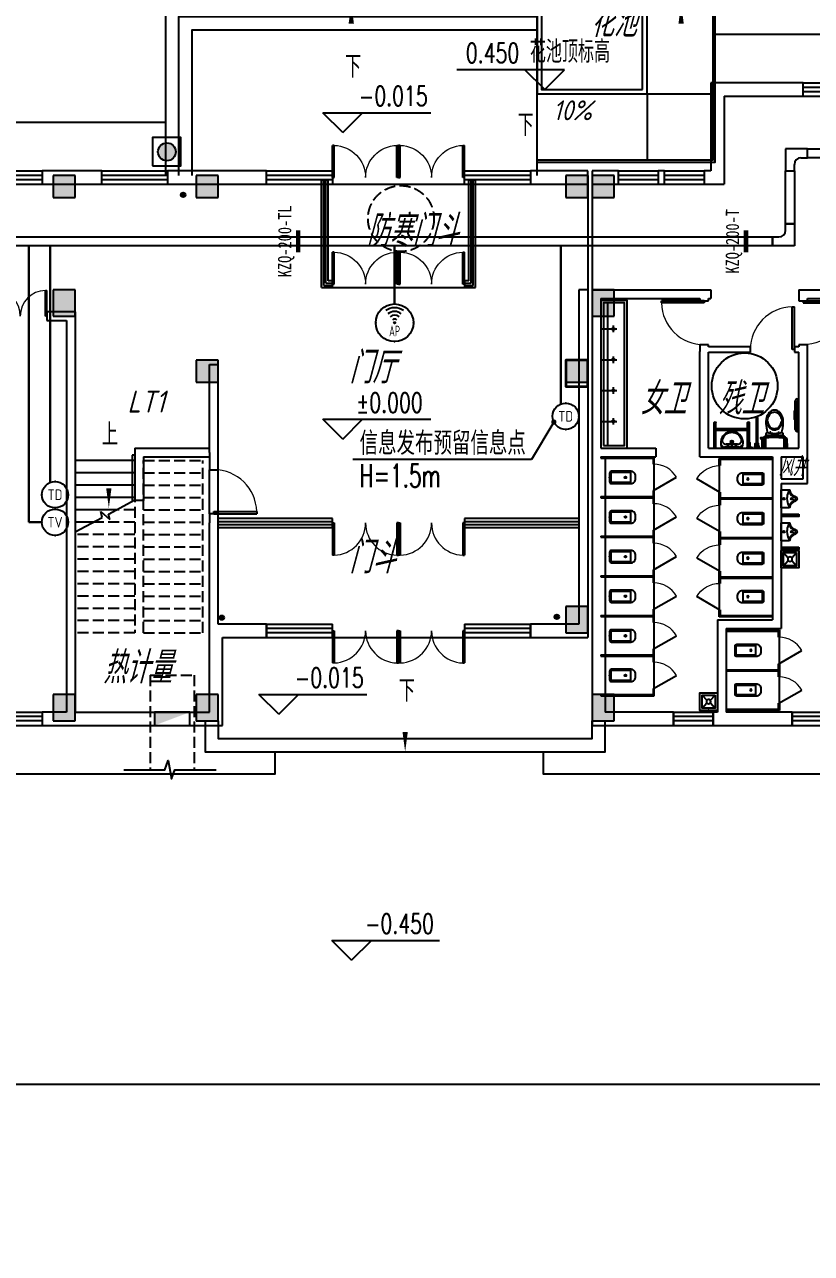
# Model space of a CAD drawing. Extents: x 1333527 to 1855755, y 1020844 to 1581249.
# Drawn here: x 1401270 to 1419162, y 1239971 to 1267898 of the extents above; entities that cross this region are included whole.
import ezdxf
from ezdxf.enums import TextEntityAlignment as Align

# ---------------------------------------------------------------- set-up
doc = ezdxf.new("R2010")
doc.units = 0
doc.header["$LTSCALE"] = 1000
doc.header["$PDSIZE"] = 5
doc.linetypes.add('__DASH', pattern=[0.35, 0.25, -0.1])
doc.linetypes.add('DASH', pattern=[0.35, 0.25, -0.1])
for name, color, linetype in [('0-标注', 3, 'Continuous'), ('CABLETRAY_PDS', 4, 'Continuous'), ('DIM-通讯', 3, 'Continuous'), ('EQUIP-通讯', 3, 'Continuous'), ('M-DIM_SYMB', 3, 'Continuous'), ('N-暖通墙身留洞标注', 11, 'Continuous'), ('WIRE-综合布线', 5, 'Continuous'), ('厨卫', 252, 'Continuous'), ('家具', 8, 'Continuous'), ('建筑-柱子', 9, 'Continuous'), ('建筑-柱子-填充', 8, 'Continuous'), ('抗震支吊架', 2, 'Continuous'), ('排水', 153, 'Continuous'), ('防火分区', 6, 'Continuous')]:
    doc.layers.add(name, color=color, linetype=linetype)
doc.layers.add('1-建筑底图', color=8, linetype='Continuous', plot=False)
doc.layers.add('砼柱', color=2, linetype='Continuous', lineweight=35)
doc.styles.add('_TCH_DIM', font='SIMPLEX', dxfattribs={"bigfont": 'GBCBIG'})
doc.styles.add('_TEL_ATTDEF', font='gbenor', dxfattribs={"bigfont": 'gbcbig'})
doc.styles.add('_TEL_DIM', font='SIMPLEX', dxfattribs={"width": 0.8, "height": 3.5, "bigfont": 'HZTXT'})
doc.styles.add('kzcad', font='', dxfattribs={"width": 0.8})
doc.styles.get("Standard").update_dxf_attribs({"font": 'gbeitc.shx', "bigfont": 'gbcbig.shx'})
doc.styles.get('kzcad').set_extended_font_data('SimSun')
doc.linetypes.add('JIEDI', pattern='A,1.25,-0.25,0.25,-0.25,0.625,["/",Standard,S=0.6,R=0,X=0,Y=-0.3],0.625,-0.25,0.25,-0.25', length=4)

# ---------------------------------------------------------------- blocks, each defined once
blk = doc.blocks.new('$equip_U$00000076(win7-PC-hzk)')
blk.add_circle((0, 0.5), 0.5)
for p in [(0, 0.999), (-0.5, 0.5), (0.5, 0.5)]:
    blk.add_point(p)
at = {"color": 7, "style": '_TEL_DIM'}
blk.add_attdef('$TEXT$', text='', height=0.4, dxfattribs=at).set_placement((0, 0.5), align=Align.MIDDLE_CENTER)
at = {"color": 7, "style": '_TEL_DIM', "flags": 1}
for tag in ['A', 'REMARK']:
    blk.add_attdef(tag, text='', height=0.00002, dxfattribs=at).set_placement((0, 0), align=Align.MIDDLE_CENTER)
blk = doc.blocks.new('$equip_U$00000091(win7-PC-hzk)')
for radius in [0.714, 0.0272]:
    blk.add_circle((0, 0), radius)
for radius in [0.571, 0.428, 0.285, 0.143]:
    blk.add_arc((0, 0), radius, 53.7049, 126.2951)
for p in [(0, 0.714), (-0.714, 0), (0.714, 0), (0, -0.714)]:
    blk.add_point(p)
at = {"color": 7, "style": '_TEL_DIM', "flags": 1}
for tag in ['A', 'REMARK']:
    blk.add_attdef(tag, text='', height=0.00002, dxfattribs=at).set_placement((0, 0), align=Align.MIDDLE_CENTER)
at = {"color": 7, "style": '_TEL_DIM', "width": 0.7}
blk.add_attdef('$TEXT$', text='', height=0.4, dxfattribs=at).set_placement((0, -0.31), align=Align.MIDDLE_CENTER)
blk = doc.blocks.new('$equip_U$00000088(win7-PC-hzk)')
blk.add_circle((0, 0.5), 0.5)
for p in [(0, 0.999), (-0.5, 0.5), (0.5, 0.5)]:
    blk.add_point(p)
at = {"color": 7, "style": '_TEL_DIM'}
blk.add_attdef('$TEXT$', text='', height=0.4, dxfattribs=at).set_placement((0, 0.5), align=Align.MIDDLE_CENTER)
at = {"color": 7, "style": '_TEL_DIM', "flags": 1}
for tag in ['A', 'REMARK']:
    blk.add_attdef(tag, text='', height=0.00002, dxfattribs=at).set_placement((0, 0), align=Align.MIDDLE_CENTER)
blk = doc.blocks.new('$lvtry$00000202')
at = {"color": 0}
for p, q in [((-110, -40, 0), (-110, -470, 0)), ((100, -30, 0), (-100, -30, 0)), ((110, -470, 0), (110, -40, 0)), ((140, -470, 0), (-140, -470, 0))]:
    blk.add_line(p, q, dxfattribs=at)
at = {"color": 0, "elevation": 0}
blk.add_lwpolyline([(140, -40, 0.414214), (100, 0), (-100, 0, 0.414214), (-140, -40), (-140, -480, 0.414214), (-30, -590), (30, -590, 0.414214), (140, -480)], format="xyb", close=True, dxfattribs=at)
at = {"color": 0}
blk.add_circle((0, -359, 0), 20, dxfattribs=at)
for centre, start, end in [((-100, -40, 0), 90, 180), ((100, -40, 0), 0, 90)]:
    blk.add_arc(centre, 10, start, end, dxfattribs=at)
for p in [(0, 0, 0), (0, -359, 0)]:
    blk.add_point(p, dxfattribs=at)
blk = doc.blocks.new('$TCHSYS$APDOOR2D')
blk.add_line((0.5, 0), (0, 0.866))
at = {"lineweight": 13}
blk.add_arc((0.5, 0), 1, 120, 180, dxfattribs=at)
blk = doc.blocks.new('jjj')
at = {"layer": '家具'}
for p, q in [((710644, 826153), (710644, 822913)), ((710804, 825603), (710444, 825603)), ((710804, 824903), (710444, 824903)), ((710804, 824203), (710444, 824203)), ((710804, 823503), (710444, 823503))]:
    blk.add_line(p, q, dxfattribs=at)
for points in [[(710804, 826213), (710204, 826213), (710204, 822853), (710804, 822853), (710804, 826213)], [(710519, 825678), (710519, 825528)], [(710519, 824978), (710519, 824828)], [(710519, 824278), (710519, 824128)], [(710519, 823578), (710519, 823428)]]:
    blk.add_lwpolyline(points, dxfattribs=at)
blk.add_lwpolyline([(710744, 826153), (710264, 826153), (710264, 822913), (710744, 822913)], close=True, dxfattribs=at)
for centre in [(710519, 825603), (710519, 824903), (710519, 824203), (710519, 823503)]:
    blk.add_circle(centre, 25, dxfattribs=at)
blk = doc.blocks.new('A$C1C523CE6')
at = {"layer": '厨卫'}
for p, q in [((302, 1130), (302, 958)), ((1105, 1102), (1090, 1117)), ((1160, 1117), (1145, 1102)), ((456, 884), (645, 884)), ((931, 1111), (931, 450, 0)), ((971, 1111), (931, 1111)), ((971, 450, 0), (971, 1111)), ((11, 760), (1, 760)), ((11, 700), (1, 700)), ((11, 700), (11, 760)), ((36, 750), (11, 750)), ((16, 710), (11, 710)), ((41, 685), (41, 475, 0)), ((81, 705), (81, 475, 0)), ((467, 770), (444, 770)), ((456, 781), (456, 758)), ((634, 770), (657, 770)), ((645, 781), (645, 758)), ((41, 475), (41, 285)), ((41, 285, 0), (41, 75, 0)), ((81, 285), (81, 475)), ((81, 285, 0), (81, 55, 0)), ((951, 430, 0), (951, 430, 0)), ((11, 60, 0), (1, 60, 0)), ((11, 0, 0), (1, 0, 0)), ((11, 60, 0), (11, 0, 0)), ((16, 50, 0), (11, 50, 0)), ((16, 50, 0), (11, 50, 0)), ((36, 10, 0), (11, 10, 0))]:
    blk.add_line(p, q, dxfattribs=at)
for points in [[(819, 1130), (282, 1130, 0.421203), (259, 1107), (264, 922, 0.384529), (285, 900, 0.020097), (551, 890, 0.020097), (816, 900, 0.384529), (837, 922), (842, 1107, 0.421203)], [(749, 844), (352, 844), (352, 807, 0.472458), (379, 784, -0.097656), (722, 784, 0.472458), (749, 807)], [(1125, 993), (1125, 993, 0.414214), (1145, 1013), (1145, 1102), (1105, 1102), (1105, 1013, 0.414214)], [(551, 307, -0.221073), (451, 353, -0.102493), (395, 459, -0.121565), (397, 590, -0.187395), (480, 701, -0.126952), (551, 719, -0.126952), (621, 701, -0.187395), (704, 590, -0.121565), (706, 459, -0.102493), (650, 353, -0.221073)]]:
    blk.add_lwpolyline(points, format="xyb", close=True, dxfattribs=at)
for points in [[(354, 895, -0.203745), (342, 924), (342, 1130)], [(747, 895, 0.203745), (759, 924), (759, 1130)], [(795, 898, 0.081906), (799, 924), (799, 1130)], [(302, 958), (302, 913), (302, 924, 0.081902), (306, 898)], [(306, 898, 0.32142), (382, 844), (719, 844, 0.300027), (793, 893)], [(352, 898, 0.216674), (382, 884), (414, 884)], [(687, 884), (719, 884, 0.194092), (747, 895)], [(793, 893, 0.019656), (795, 898)], [(390, 786), (366, 671, 0.088113), (356, 473, 0.124068), (415, 339, 0.086475), (483, 282, 0.130408), (551, 265, 0.130408), (618, 282, 0.086475), (686, 339, 0.124068), (745, 473, 0.088113), (735, 671), (712, 786)], [(404, 524, -0.134007), (437, 632, -0.213245), (522, 694, 0.668461), (518, 710, 0.205105), (426, 639, 0.136377), (394, 524)], [(556, 683), (569, 689, 0.801198), (570, 693, 0.05862), (551, 695, 0.05862), (531, 693, 0.801198), (532, 689), (545, 683)], [(707, 524, 0.136377), (675, 639, 0.205105), (583, 710, 0.668461), (579, 694, -0.213245), (664, 632, -0.134007), (697, 524)]]:
    blk.add_lwpolyline(points, format="xyb", dxfattribs=at)
for points in [[(891, 1130), (891, 1117), (1011, 1117), (1011, 1130)], [(926, 1027), (926, 1117), (913, 1117), (913, 1027)], [(975, 1027), (975, 1117), (989, 1117), (989, 1027)], [(1062, 1130), (1062, 1117), (1183, 1117), (1183, 1130)], [(456, 844), (456, 888), (414, 888), (414, 844)], [(645, 844), (645, 888), (687, 888), (687, 844)], [(913, 1087), (913, 1100), (905, 1100), (905, 1087)], [(989, 1087), (989, 1100), (997, 1100), (997, 1087)]]:
    blk.add_lwpolyline(points, close=True, dxfattribs=at)
for points in [[(780, 897), (814, 885), (869, 892), (866, 915), (834, 910)], [(1, 475), (101, 475), (101, 285), (1, 285)]]:
    blk.add_lwpolyline(points, dxfattribs=at)
at = {"layer": '厨卫', "const_width": 20}
blk.add_lwpolyline([(1, 174, 0.39926), (10, 184, 0.39926), (1, 194, 0.39926)], format="xyb", dxfattribs=at)
at = {"layer": '厨卫'}
for centre, radius, start, end in [((16, 685), 25, 0, 90), ((36, 705), 45, 0, 90), ((951, 450, 0), 20, 180.0006, 270.0006), ((951, 450, 0), 20, 269.9999, 0), ((16, 75, 0), 25, 270, 0), ((36, 55, 0), 45, 270, 0)]:
    blk.add_arc(centre, radius, start, end, dxfattribs=at)
blk = doc.blocks.new('x-cw$0$$lvtry$00000178')
for p, q in [((-240, 0), (-270, -79)), ((240, 0), (-240, 0)), ((-237, 0), (239, 0)), ((240, 0), (270, -79)), ((-213, -36), (-271, -91)), ((-179, -23), (181, -23)), ((-141, -105), (141, -105)), ((141, -105), (-141, -105)), ((217, -37), (274, -95))]:
    blk.add_line(p, q)
for centre, radius in [((-99, -65), 16.3), ((2, -172), 31.6), ((101, -65), 16.3)]:
    blk.add_circle(centre, radius)
at = {"lineweight": 13}
blk.add_circle((2, -172), 23, dxfattribs=at)
for centre, radius, start, end in [((28, -152), 307, 166.1751, 244.7296), ((-141, -205), 100, 90, 190.5602), ((0, -179), 243, 190.5602, 349.4398), ((-179, -73), 50, 90, 133.181), ((-28, -152), 307, 297.0639, 13.8249), ((141, -205), 100, 349.4398, 90), ((181, -73), 50, 44.5607, 90), ((0, -201), 250, 245.8071, 296.4628)]:
    blk.add_arc(centre, radius, start, end)
blk.add_point((1, -65, 0))
blk = doc.blocks.new('A$C581F44C0')
at = {"layer": '厨卫'}
for p, q in [((0, 600, 0), (0, 20, 0)), ((40, 600, 0), (0, 600, 0)), ((40, 600, 0), (40, 200, 0)), ((760, 600, 0), (760, 200, 0)), ((800, 600, 0), (760, 600, 0)), ((800, 600, 0), (800, 600, 0)), ((800, 500, 0), (800, 600, 0)), ((800, 500, 0), (800, 20, 0)), ((20, 180, 0), (20, 180, 0)), ((760, 200, 0), (40, 200, 0)), ((760, 160, 0), (40, 160, 0)), ((40, 160, 0), (40, 20, 0)), ((760, 160, 0), (760, 20, 0)), ((780, 180, 0), (780, 180, 0)), ((20, 0, 0), (20, 0, 0)), ((780, 0, 0), (780, 0, 0))]:
    blk.add_line(p, q, dxfattribs=at)
for centre, start, end in [((20, 20, 0), 180, 270), ((40, 180, 0), 90, 180), ((40, 180, 0), 180, 270), ((20, 20, 0), 270, 0), ((760, 180, 0), 0, 90), ((760, 180, 0), 270, 0), ((780, 20, 0), 180, 270), ((780, 20, 0), 270, 0)]:
    blk.add_arc(centre, 20, start, end, dxfattribs=at)
at = {"layer": '厨卫', "xscale": -0.9156193895870736, "yscale": 0.8407079646017699}
blk.add_blockref('x-cw$0$$lvtry$00000178', (402, 600), dxfattribs=at)
blk = doc.blocks.new('$lvtry$00000191')
for p, q in [((-150, -150), (-39, -269)), ((39, -269), (150, -150)), ((-150, -450), (-39, -331)), ((39, -331), (150, -450))]:
    blk.add_line(p, q)
for points in [[(200, -500), (200, -100), (-200, -100), (-200, -500)], [(150, -450), (150, -150), (-150, -150), (-150, -450)]]:
    blk.add_lwpolyline(points, close=True)
blk.add_circle((0, -300), 50)
blk.add_point((0, -150))
blk = doc.blocks.new('$lvtry$00000222')
at = {"layer": '厨卫', "elevation": 0}
blk.add_lwpolyline([(-205, -191), (-205, 0), (205, 0), (205, -191, 0.268068), (51, -323, -0.317765), (0, -360, -0.317765), (-51, -323, 0.268068)], format="xyb", close=True, dxfattribs=at)
at = {"layer": '厨卫'}
for centre in [(0, -60, 0), (0, -242, 0)]:
    blk.add_circle(centre, 20, dxfattribs=at)
for centre, radius, start, end in [((-152, -175, 0), 10, 114.1084, 248.1394), ((5, -526, 0), 395, 66.6675, 114.1084), ((-243, -401, 0), 233, 19.2639, 68.1394), ((243, -401, 0), 233, 110.4941, 160.7361), ((158, -173, 0), 10, 290.4941, 66.6675), ((0, -316, 0), 24, 199.2639, 269.4998), ((0, -316, 0), 24, 270.5002, 340.7361)]:
    blk.add_arc(centre, radius, start, end, dxfattribs=at)
for p in [(0, -60, 0), (0, -242, 0)]:
    blk.add_point(p, dxfattribs=at)
blk = doc.blocks.new('ng')
at = {"layer": '排水'}
for p, q in [((346041, 781408), (346041, 781308)), ((345991, 781358), (346091, 781358))]:
    blk.add_line(p, q, dxfattribs=at)
blk.add_circle((346041, 781358), 50, dxfattribs=at)
blk = doc.blocks.new('A$C4670417C')
at = {"layer": '建筑-柱子-填充'}
for points in [[(42250, 88300), (41750, 88300), (41750, 87800), (42250, 87800)], [(45500, 88300), (45000, 88300), (45000, 87800), (45500, 87800)], [(53900, 88300), (53400, 88300), (53400, 87800), (53900, 87800)], [(54500, 88300), (54000, 88300), (54000, 87800), (54500, 87800)], [(42250, 85700), (41750, 85700), (41750, 85100), (42250, 85100)], [(54500, 85700), (54000, 85700), (54000, 85100), (54500, 85100)], [(45500, 84100), (45000, 84100), (45000, 83600), (45500, 83600)], [(53900, 84100), (53400, 84100), (53400, 83600), (53900, 83600)], [(53900, 78500), (53400, 78500), (53400, 77900), (53900, 77900)], [(42250, 76500), (41750, 76500), (41750, 75900), (42250, 75900)], [(45500, 76500), (45000, 76500), (45000, 75900), (45500, 75900)], [(54500, 76500), (54000, 76500), (54000, 75900), (54500, 75900)]]:
    blk.add_hatch(color=256, dxfattribs=at).paths.add_polyline_path(points)
at = {"layer": '建筑-柱子'}
for p, q in [((42250, 88300), (41750, 88300)), ((41750, 88300), (41750, 87800)), ((42250, 87800), (42250, 88300)), ((45500, 88300), (45000, 88300)), ((45000, 88300), (45000, 87800)), ((45500, 87800), (45500, 88300)), ((53900, 88300), (53400, 88300)), ((53400, 88300), (53400, 87800)), ((53900, 87800), (53900, 88300)), ((54500, 88300), (54000, 88300)), ((54000, 88300), (54000, 87800)), ((54500, 87800), (54500, 88300)), ((41750, 87800), (42250, 87800)), ((45000, 87800), (45500, 87800)), ((53400, 87800), (53900, 87800)), ((54000, 87800), (54500, 87800)), ((42250, 85700), (41750, 85700)), ((41750, 85700), (41750, 85100)), ((42250, 85100), (42250, 85700)), ((54500, 85700), (54000, 85700)), ((54000, 85700), (54000, 85100)), ((54500, 85100), (54500, 85700)), ((41750, 85100), (42250, 85100)), ((54000, 85100), (54500, 85100)), ((45500, 84100), (45000, 84100)), ((45000, 84100), (45000, 83600)), ((45500, 83600), (45500, 84100)), ((53900, 84100), (53400, 84100)), ((53400, 84100), (53400, 83600)), ((53900, 83600), (53900, 84100)), ((45000, 83600), (45500, 83600)), ((53400, 83600), (53900, 83600)), ((53900, 78500), (53400, 78500)), ((53400, 78500), (53400, 77900)), ((53900, 77900), (53900, 78500)), ((53400, 77900), (53900, 77900)), ((42250, 76500), (41750, 76500)), ((41750, 76500), (41750, 75900)), ((42250, 75900), (42250, 76500)), ((45500, 76500), (45000, 76500)), ((45000, 76500), (45000, 75900)), ((45500, 75900), (45500, 76500)), ((54500, 76500), (54000, 76500)), ((54000, 76500), (54000, 75900)), ((54500, 75900), (54500, 76500)), ((41750, 75900), (42250, 75900)), ((45000, 75900), (45500, 75900)), ((54000, 75900), (54500, 75900))]:
    blk.add_line(p, q, dxfattribs=at)
at = {"layer": '砼柱', "lineweight": 35}
blk.add_lwpolyline([(53900, 84100), (53400, 84100), (53400, 83500), (53900, 83500)], close=True, dxfattribs=at)
blk = doc.blocks.new('A$C2CDD3BEF')
at = {"layer": '防火分区'}
h = blk.add_hatch(color=7, dxfattribs=at)
h.dxf.hatch_style = 1
edge = h.paths.add_edge_path()
edge.add_arc((460, 446), 282, 0, 360)
at = {"layer": '防火分区', "color": 7}
blk.add_lwpolyline([(0, 0), (900, 0), (900, 900), (0, 900)], close=True, dxfattribs=at)
blk.add_circle((460, 446), 282, dxfattribs=at)
blk = doc.blocks.new('ND22')
at = {"layer": 'N-暖通墙身留洞标注'}
blk.add_lwpolyline([(2418640, 271460), (2417840, 271460), (2417840, 271160), (2418640, 271160)], close=True, dxfattribs=at)
blk.add_solid([(2418640, 271460), (2417840, 271160), (2417840, 271460)], dxfattribs=at)
blk = doc.blocks.new('A$C667729B5')
at = {"layer": '0-标注'}
blk.add_blockref('ND22', (-2373687, -197260), dxfattribs=at)
blk = doc.blocks.new('DIGOU')
at = {"layer": '0-标注', "linetype": 'DASH'}
for p, q in [((2417740, 272300), (2417740, 270152)), ((2417740, 272300), (2418740, 272300)), ((2418740, 272300), (2418740, 270152))]:
    blk.add_line(p, q, dxfattribs=at)
at = {"layer": 'M-DIM_SYMB'}
blk.add_lwpolyline([(2417137, 270152), (2418076, 270152), (2418152, 270362), (2418226, 269942), (2418301, 270152), (2419240, 270152)], dxfattribs=at)
blk = doc.blocks.new('A$C31C057EA')
at = {"layer": '0-标注'}
blk.add_blockref('DIGOU', (-2372887, -250760), dxfattribs=at)
blk = doc.blocks.new('$DorLib2D$00000002')
for p, q in [((-0.5, 0), (-0.5, 0.4875)), ((-0.475, 0.4875), (-0.5, 0.4875)), ((-0.475, 0), (-0.475, 0.4875)), ((0.475, 0), (0.475, 0.4875)), ((0.475, 0.4875), (0.5, 0.4875)), ((0.5, 0), (0.5, 0.4875)), ((-0.5, 0), (-0.475, 0)), ((0.5, 0), (0.475, 0))]:
    blk.add_line(p, q)
at = {"lineweight": 13}
for centre, start, end in [((-0.4875, 0), 0, 88.53072), ((0.4875, 0), 91.46928, 180)]:
    blk.add_arc(centre, 0.4875, start, end, dxfattribs=at)
blk = doc.blocks.new('$WINLIB2D$00000001')
at = {"color": 0}
for points in [[(-0.5, 0.5), (-0.5, -0.5)], [(-0.5, 0.5), (0.5, 0.5)], [(0.5, -0.5), (0.5, 0.5)], [(0.5, 0.167), (-0.5, 0.167)], [(0.5, -0.167), (-0.5, -0.167)], [(-0.5, -0.5), (0.5, -0.5)]]:
    blk.add_lwpolyline(points, dxfattribs=at)
blk = doc.blocks.new('$DorLib2D$00000001')
for p, q in [((0.45, 0.975), (0.5, 0.975)), ((0.45, 0), (0.45, 0.975)), ((0.5, 0), (0.5, 0.975)), ((0.5, 0), (0.45, 0))]:
    blk.add_line(p, q)
at = {"lineweight": 13}
blk.add_arc((0.475, 0), 0.975, 91.4693, 180, dxfattribs=at)
blk = doc.blocks.new('1-一层建筑底图')
at = {"layer": '1-建筑底图', "color": 8}
for p, q in [((54674.2, 90000), (52223.2, 90000)), ((54224.2, 89550), (53774.2, 90000)), ((54224.2, 89550), (54674.2, 90000)), ((58000, 89700), (58000, 87700)), ((60100, 89700), (58000, 89700)), ((60100, 89400), (60100, 89700)), ((58300, 89400), (58300, 87400)), ((58300, 89400), (60100, 89400)), ((49631.5, 88572.5), (49181.5, 89022.5)), ((49181.5, 89022.5), (51632.5, 89022.5)), ((49631.5, 88572.5), (50081.5, 89022.5)), ((44150, 87700), (42800, 87700)), ((42800, 87700), (42800, 87400)), ((44150, 87400), (44150, 87700)), ((47900, 87700), (45650, 87700)), ((45650, 87700), (45650, 87400)), ((47900, 87400), (47900, 87700)), ((55200, 87700), (53900, 87700)), ((53900, 87700), (53900, 87400)), ((55200, 87400), (55200, 87700)), ((55900, 87700), (55300, 87700)), ((55300, 87700), (55300, 87400)), ((55900, 87400), (55900, 87700)), ((56950, 87700), (56800, 87700)), ((56800, 87700), (56800, 87400)), ((56950, 87400), (56950, 87700)), ((58000, 87700), (57850, 87700)), ((57850, 87700), (57850, 87400)), ((49150, 85050), (49150, 87500)), ((49150, 87500), (49300, 87500)), ((49200, 85100), (49200, 87500)), ((49250, 85150), (49250, 87500)), ((49300, 85200), (49300, 87500)), ((52500, 85200), (52500, 87500)), ((52500, 87500), (52650, 87500)), ((52550, 85150), (52550, 87500)), ((52600, 85100), (52600, 87500)), ((52650, 85050), (52650, 87500)), ((42800, 87400), (44150, 87400)), ((45650, 87400), (47900, 87400)), ((49400, 87400), (50900, 87400)), ((50900, 87400), (52400, 87400)), ((53900, 87400), (55200, 87400)), ((55300, 87400), (55900, 87400)), ((56800, 87400), (56950, 87400)), ((57850, 87400), (58300, 87400)), ((49400, 85200), (49300, 85200)), ((49400, 85050), (49400, 85200)), ((52500, 85200), (52400, 85200)), ((52400, 85200), (52400, 85050)), ((49150, 85050), (49400, 85050)), ((49200, 85100), (49400, 85100)), ((49250, 85150), (49400, 85150)), ((49400, 85050), (50900, 85050)), ((50900, 85050), (52400, 85050)), ((52400, 85150), (52550, 85150)), ((52400, 85100), (52600, 85100)), ((52400, 85050), (52650, 85050)), ((55000, 85000), (55000, 79700)), ((55200, 85000), (55000, 85000)), ((55200, 85000), (55200, 79700)), ((55300, 85000), (55300, 81300)), ((55300, 85000), (57850, 85000)), ((57850, 85000), (58000, 85000)), ((58000, 85000), (58000, 84800)), ((60000, 85000), (60000, 84750)), ((60000, 85000), (61000, 85000)), ((55500, 84800), (55500, 81400)), ((55500, 84800), (57750, 84800)), ((57750, 84800), (57750, 84750)), ((57750, 84750), (57950, 84750)), ((57950, 84800), (58000, 84800)), ((57950, 84750), (57950, 84800)), ((60000, 84750), (60200, 84750)), ((60200, 84750), (60200, 84800)), ((60200, 84800), (61100, 84800)), ((43550, 84500), (42900, 84500)), ((42900, 84500), (42900, 84300)), ((43550, 84500), (43550, 75400)), ((42900, 84300), (43350, 84300)), ((43350, 84300), (43350, 75400)), ((57950, 83750), (57750, 83750)), ((57750, 83750), (57750, 83600)), ((57750, 81200), (57750, 83600)), ((57950, 83700), (57950, 83750)), ((58900, 83700), (57950, 83700)), ((57950, 83580), (58900, 83580)), ((57950, 81400), (57950, 83580)), ((58900, 83580), (58900, 83700)), ((60000, 83700), (59900, 83700)), ((59900, 83700), (59900, 83580)), ((59900, 83580), (60000, 83580)), ((60200, 83750), (60000, 83750)), ((60000, 83750), (60000, 83700)), ((60000, 81400), (60000, 83580)), ((60200, 83600), (60200, 83750)), ((60200, 81300), (60200, 83600)), ((46600, 81300), (46600, 83300)), ((46600, 83300), (46800, 83300)), ((46800, 81300), (46800, 83300)), ((49631.5, 81605.4), (49181.5, 82055.4)), ((49181.5, 82055.4), (51632.5, 82055.4)), ((49631.5, 81605.4), (50081.5, 82055.4)), ((44900, 81400), (46600, 81400)), ((44900, 81400), (44900, 80213.6)), ((46600, 81300), (46600, 80911.2)), ((46800, 80911.2), (46800, 81300)), ((55300, 81300), (55300, 75100)), ((55500, 81400), (56750, 81400)), ((56750, 81400), (56750, 81200)), ((57950, 81400), (59500, 81400)), ((59500, 81400), (60000, 81400)), ((60200, 80600), (60200, 81300)), ((43550, 81120), (43550, 79496.3)), ((44840, 81120), (43550, 81120)), ((44840, 81240), (44840, 80191.4)), ((44900, 81240), (44840, 81240)), ((44900, 81240), (44900, 80223.7)), ((44900, 81120), (44900, 80223.7)), ((45100, 81200), (46600, 81200)), ((45100, 81200), (45100, 80213.6)), ((55500, 81200), (56712.5, 81200)), ((55500, 81200), (55500, 81175)), ((55500, 81175), (56687.5, 81175)), ((55600, 81200), (56750, 81200)), ((55600, 81200), (55600, 75400)), ((56687.5, 81175), (56687.5, 81037.5)), ((56687.5, 81037.5), (56712.5, 81037.5)), ((56712.5, 81037.5), (56712.5, 81200)), ((56712.5, 75937.5), (56712.5, 81037.5)), ((57750, 81200), (59400, 81200)), ((58187.5, 81002.5), (58187.5, 81165)), ((59400, 81165), (58187.5, 81165)), ((58187.5, 81002.5), (58187.5, 77727.5)), ((58212.5, 81002.5), (58187.5, 81002.5)), ((58212.5, 81140), (58212.5, 81002.5)), ((59400, 81140), (58212.5, 81140)), ((59400, 81200), (59400, 80700)), ((59600, 81200), (59600, 80700)), ((59600, 81200), (60100, 81200)), ((60100, 80700), (60100, 81200)), ((44840, 80840), (43550, 80840)), ((46600, 80911.2), (46800, 80911.2)), ((46600, 79911.2), (46600, 80911.2)), ((46800, 79911.2), (46800, 80911.2)), ((44840, 80560), (43550, 80560)), ((56712.5, 80437.5), (56687.5, 80437.5)), ((56687.5, 80437.5), (56687.5, 80300)), ((56712.5, 80287.6), (56712.5, 80437.5)), ((59400, 80700), (59400, 77500)), ((59600, 80700), (60100, 80700)), ((59600, 80600), (60200, 80600)), ((59600, 80600), (59600, 77300)), ((44840, 80280), (43550, 80280)), ((44304.1, 79902.6), (44900, 80223.7)), ((45100, 80213.6), (44900, 80213.6)), ((55500, 80300), (56687.5, 80300)), ((55500, 80300), (55500, 80275)), ((55500, 80275), (56687.5, 80275)), ((56687.5, 80275), (56687.5, 80137.5)), ((56712.5, 80137.5), (56712.5, 80287.5)), ((58187.5, 80252.6), (58187.5, 80402.5)), ((58187.5, 80102.5), (58187.5, 80265)), ((59400, 80265), (58187.5, 80265)), ((58212.5, 80402.5), (58212.5, 80265)), ((58212.5, 80240), (58212.5, 80102.5)), ((59400, 80240), (58212.5, 80240)), ((59400, 80265), (59400, 80240)), ((44484.8, 80000), (43550, 80000)), ((44163.5, 79826.9), (44132.4, 79958.2)), ((44132.4, 79958.2), (44333.3, 79779.4)), ((44333.3, 79779.4), (44304.1, 79902.6)), ((46800, 79911.2), (46600, 79911.2)), ((46600, 79911.2), (46600, 79700)), ((46800, 79700), (46800, 79911.2)), ((56687.5, 80137.5), (56712.5, 80137.5)), ((58212.5, 80102.5), (58187.5, 80102.5)), ((59600, 80015), (59600, 79990)), ((59600, 79900), (60000, 79900)), ((43550, 79496.3), (44163.5, 79826.9)), ((43965.2, 79720), (43550, 79720)), ((46600, 77300), (46600, 79700)), ((49400, 79800), (46800, 79800)), ((46800, 79733.3), (49400, 79733.3)), ((46800, 77400), (46800, 79700)), ((46800, 79666.7), (49400, 79666.7)), ((46800, 79600), (49400, 79600)), ((49400, 79600), (49400, 79800)), ((55000, 79800), (52400, 79800)), ((52400, 79800), (52400, 79600)), ((52400, 79733.3), (55000, 79733.3)), ((52400, 79666.7), (55000, 79666.7)), ((52400, 79600), (55000, 79600)), ((55000, 79700), (55000, 77400)), ((55200, 79700), (55200, 77100)), ((55500, 79400), (56687.5, 79400)), ((55500, 79400), (55500, 79375)), ((55500, 79400), (56712.5, 79400)), ((55500, 79400), (55500, 79375)), ((55500, 79375), (56712.5, 79375)), ((55500, 79375), (56687.5, 79375)), ((56712.5, 79537.5), (56687.5, 79537.5)), ((56687.5, 79537.5), (56687.5, 79400)), ((56687.5, 79375), (56687.5, 79237.5)), ((56712.5, 79375), (56712.5, 79537.5)), ((56712.5, 79237.5), (56712.5, 79400)), ((58187.5, 79352.6), (58187.5, 79502.5)), ((58187.5, 79502.5), (58212.5, 79502.5)), ((58187.5, 79202.5), (58187.5, 79352.5)), ((58212.5, 79502.5), (58212.5, 79365)), ((59400, 79365), (58212.5, 79365)), ((59400, 79340), (58212.5, 79340)), ((58212.5, 79340), (58212.5, 79202.5)), ((59400, 79365), (59400, 79340)), ((56687.5, 79237.5), (56712.5, 79237.5)), ((58212.5, 79202.5), (58187.5, 79202.5)), ((59600, 79150), (60000, 79150)), ((55500, 78500), (56687.5, 78500)), ((55500, 78500), (55500, 78475)), ((55500, 78475), (56687.5, 78475)), ((56712.5, 78637.5), (56687.5, 78637.5)), ((56687.5, 78637.5), (56687.5, 78500)), ((56687.5, 78475), (56687.5, 78337.5)), ((56712.5, 78487.6), (56712.5, 78637.5)), ((56712.5, 78337.5), (56712.5, 78487.5)), ((58187.5, 78440), (58187.5, 78602.5)), ((58187.5, 78602.5), (58212.5, 78602.5)), ((58187.5, 78327.5), (58187.5, 78477.5)), ((58212.5, 78602.5), (58212.5, 78465)), ((56687.5, 78337.5), (56712.5, 78337.5)), ((59400, 78440), (58187.5, 78440)), ((58212.5, 78327.5), (58187.5, 78327.5)), ((59400, 78465), (58212.5, 78465)), ((58212.5, 78465), (58212.5, 78327.5)), ((56712.5, 77737.5), (56687.5, 77737.5)), ((56687.5, 77737.5), (56687.5, 77600)), ((56712.5, 77575), (56712.5, 77737.5)), ((58187.5, 77565), (58187.5, 77727.5)), ((58187.5, 77727.5), (58212.5, 77727.5)), ((58212.5, 77727.5), (58212.5, 77590)), ((47900, 77400), (46800, 77400)), ((47900, 77100), (47900, 77400)), ((55000, 77400), (53900, 77400)), ((53900, 77400), (53900, 77100)), ((55500, 77600), (56687.5, 77600)), ((55500, 77600), (55500, 77575)), ((55500, 77600), (56712.5, 77600)), ((55500, 77600), (55500, 77575)), ((55500, 77575), (56712.5, 77575)), ((55500, 77575), (56687.5, 77575)), ((56687.5, 77575), (56687.5, 77437.5)), ((56687.5, 77437.5), (56712.5, 77437.5)), ((56712.5, 77437.5), (56712.5, 77600)), ((58150, 77500), (59400, 77500)), ((58150, 77500), (58150, 75400)), ((59400, 77565), (58187.5, 77565)), ((59400, 77590), (58212.5, 77590)), ((46600, 75400), (46600, 77300)), ((46900, 77100), (47900, 77100)), ((46900, 75100), (46900, 77100)), ((49400, 77100), (50900, 77100)), ((50900, 77100), (52400, 77100)), ((53900, 77100), (55200, 77100)), ((58350, 77300), (59600, 77300)), ((58350, 77300), (58350, 75400)), ((58350, 77265), (59562.5, 77265)), ((58350, 77240), (59537.5, 77240)), ((59537.5, 77102.5), (59537.5, 77240)), ((59562.5, 77102.5), (59537.5, 77102.5)), ((59562.5, 77265), (59562.5, 77102.5)), ((59562.5, 75602.5), (59562.5, 77102.5)), ((56712.5, 76837.5), (56687.5, 76837.5)), ((56687.5, 76837.5), (56687.5, 76700)), ((56712.5, 76687.6), (56712.5, 76837.5)), ((55500, 76700), (56687.5, 76700)), ((55500, 76700), (55500, 76675)), ((55500, 76675), (56687.5, 76675)), ((56687.5, 76675), (56687.5, 76537.5)), ((56687.5, 76537.5), (56712.5, 76537.5)), ((56712.5, 76537.5), (56712.5, 76687.5)), ((58350, 76365), (59537.5, 76365)), ((58350, 76365), (59537.5, 76365)), ((58350, 76340), (59562.5, 76340)), ((58350, 76340), (59537.5, 76340)), ((59537.5, 76365), (59537.5, 76502.5)), ((59537.5, 76502.5), (59562.5, 76502.5)), ((59537.5, 76202.5), (59537.5, 76340)), ((59562.5, 76502.5), (59562.5, 76340)), ((59562.5, 76352.4), (59562.5, 76202.5)), ((59562.5, 76202.5), (59537.5, 76202.5)), ((48175.8, 75353.1), (47725.8, 75803.1)), ((47725.8, 75803.1), (50176.8, 75803.1)), ((48175.8, 75353.1), (48625.8, 75803.1)), ((55500, 75800), (56687.5, 75800)), ((55500, 75800), (55500, 75775)), ((55500, 75775), (56712.5, 75775)), ((56712.5, 75937.5), (56687.5, 75937.5)), ((56687.5, 75937.5), (56687.5, 75800)), ((56712.5, 75775), (56712.5, 75937.5)), ((58350, 75465), (59537.5, 75465)), ((58350, 75440), (59562.5, 75440)), ((59537.5, 75465), (59537.5, 75602.5)), ((59537.5, 75602.5), (59562.5, 75602.5)), ((59562.5, 75602.5), (59562.5, 75440)), ((43350, 75400), (42800, 75400)), ((42800, 75400), (42800, 75100)), ((43550, 75400), (46600, 75400)), ((57150, 75400), (55600, 75400)), ((57150, 75100), (57150, 75400)), ((58150, 75400), (58050, 75400)), ((58050, 75400), (58050, 75100)), ((59849.4, 75400), (58350, 75400)), ((59849.4, 75100), (59849.4, 75400)), ((42800, 75100), (43450, 75100)), ((43450, 75100), (46900, 75100)), ((55300, 75100), (57150, 75100)), ((58050, 75100), (58250, 75100)), ((58250, 75100), (59849.4, 75100)), ((49831.8, 69762.2), (49381.8, 70212.2)), ((49381.8, 70212.2), (51832.8, 70212.2)), ((49831.8, 69762.2), (50281.8, 70212.2))]:
    blk.add_line(p, q, dxfattribs=at)
at = {"layer": '1-建筑底图', "color": 8, "linetype": 'Continuous'}
for p, q in [((55200, 87600), (55200, 85000)), ((55300, 87600), (55300, 85000))]:
    blk.add_line(p, q, dxfattribs=at)
at = {"layer": '1-建筑底图', "color": 8, "linetype": '__DASH'}
for p, q in [((43550, 81120), (43550, 77200)), ((44900, 81120), (43550, 81120)), ((44900, 81120), (44900, 77200)), ((45100, 77200), (45100, 81120)), ((45100, 81120), (46450, 81120)), ((46450, 77200), (46450, 81120)), ((44900, 80840), (43550, 80840)), ((45100, 80840), (46450, 80840)), ((44900, 80560), (43550, 80560)), ((45100, 80560), (46450, 80560)), ((44900, 80280), (43550, 80280)), ((45100, 80280), (46450, 80280)), ((44900, 80000), (43550, 80000)), ((45100, 80000), (46450, 80000)), ((44900, 79720), (43550, 79720)), ((45100, 79720), (46450, 79720)), ((44900, 79440), (43550, 79440)), ((45100, 79440), (46450, 79440)), ((44900, 79160), (43550, 79160)), ((45100, 79160), (46450, 79160)), ((44900, 78880), (43550, 78880)), ((45100, 78880), (46450, 78880)), ((44900, 78600), (43550, 78600)), ((45100, 78600), (46450, 78600)), ((44900, 78320), (43550, 78320)), ((45100, 78320), (46450, 78320)), ((44900, 78040), (43550, 78040)), ((45100, 78040), (46450, 78040)), ((44900, 77760), (43550, 77760)), ((45100, 77760), (46450, 77760)), ((44900, 77480), (43550, 77480)), ((45100, 77480), (46450, 77480)), ((44900, 77200), (43550, 77200)), ((45100, 77200), (46450, 77200))]:
    blk.add_line(p, q, dxfattribs=at)
at = {"layer": '1-建筑底图', "color": 8, "ltscale": 5}
blk.add_line((-2000, 66950), (79700, 66950), dxfattribs=at)
at = {"layer": '1-建筑底图', "color": 8}
for points in [[(54050, 87900), (54050, 91500), (45600, 91500), (45600, 87600)], [(54050, 89450), (56550, 89450), (56550, 91500), (54050, 91500)], [(54050, 87950), (58050, 87950), (58050, 91500)], [(54050, 87900), (58100, 87900), (58100, 91500), (56550, 91500)], [(54050, 87900), (54050, 91200), (45900, 91200), (45900, 87600)], [(54050, 87600), (54050, 90900), (46200, 90900), (46200, 87600)], [(104600, 63100), (104600, 76000), (111600, 76000), (111600, 78700), (112200, 78700), (112200, 88200), (111600, 88200), (111600, 90800), (58100, 90800)], [(56550, 89450), (56550, 87950)], [(56550, 89450), (58050, 89450)], [(45600, 88800), (0, 88800), (0, 86200), (-600, 86200), (-600, 76700), (0, 76700), (0, 74000), (4202.3, 74000), (4202.3, 67800)], [(60000, 79900), (60000, 79850), (59600, 79850)], [(60000, 79150), (60000, 79100), (59600, 79100)], [(9600, 67800), (9600, 74000), (48093.4, 74000), (48093.4, 74500), (54186.6, 74500), (54186.6, 74000), (84400, 74000), (84400, 76000), (98400, 76000), (98400, 63100)], [(46500, 75200), (46500, 74500), (55600, 74500), (55600, 75200)], [(46800, 75200), (46800, 74800), (55300, 74800), (55300, 75200)]]:
    blk.add_lwpolyline(points, dxfattribs=at)
for points in [[(49825, 90500.4, 0, 0, 0), (49825, 91500, 0, 120, 0), (49825, 91050, 0, 0, 0)], [(54050, 88753.4, 0, 0, 0), (57325, 88753.4, 0, 0, 0), (57325, 91500, 0, 120, 0), (57325, 91050, 0, 0, 0)], [(44312.5, 81300, 0, 0, 0), (44312.5, 80040, 0, 120, 0), (44312.5, 80490, 0, 0, 0)], [(51050, 75477.6, 0, 0, 0), (51050, 74500, 0, 120, 0), (51050, 74950, 0, 0, 0)]]:
    blk.add_lwpolyline(points, format="xyseb", dxfattribs=at)
for points in [[(56550, 89450), (56550, 91500), (54050, 91500), (54050, 89450)], [(56450, 89550), (56450, 91400), (54150, 91400), (54150, 89550)]]:
    blk.add_lwpolyline(points, close=True, dxfattribs=at)
at = {"layer": '1-建筑底图', "color": 8, "linetype": 'DASH'}
blk.add_circle((50955.6, 86617.5), 750, dxfattribs=at)
at = {"layer": '1-建筑底图', "color": 8}
blk.add_circle((58769.7, 82813), 750, dxfattribs=at)
for name, p, xscale, yscale, zscale in [('$WINLIB2D$00000001', (60850, 89550), 1500, -300, 300), ('A$C2CDD3BEF', (45301.7, 87813.4), 0.7200000000000001, 0.7200000000000001, 0.7200000000000001), ('$DorLib2D$00000002', (50150, 85125), -1500, 1500, 150), ('$DorLib2D$00000002', (51650, 85125), -1500, 1500, 150)]:
    blk.add_blockref(name, p, dxfattribs=dict(at, xscale=xscale, yscale=yscale, zscale=zscale))
for name, p in [('A$C4670417C', (1300, -700)), ('ng', (-300038.7, -694200.2)), ('ng', (-299159.3, -703809.8)), ('ng', (-291542.5, -703791.5)), ('A$C31C057EA', (400, 54700)), ('A$C667729B5', (1200, 1200))]:
    blk.add_blockref(name, p, dxfattribs=at)
for name, p, xscale, yscale, zscale, rotation in [('$DorLib2D$00000002', (50150, 87550), -1500, 1500, 300, 1.639352653626247e-08), ('$DorLib2D$00000002', (51650, 87550), -1500, 1500, 300, 1.639352653626247e-08), ('$WINLIB2D$00000001', (41500, 87550), 2600, -300, 300, 1.639357967310386e-08), ('$WINLIB2D$00000001', (44900, 87550), 1500, -300, 300, 1.639357967310386e-08), ('$WINLIB2D$00000001', (48650, 87550), 1500, -300, 300, 1.639357967310386e-08), ('$WINLIB2D$00000001', (53150, 87550), 1500, -300, 300, 1.639357967310386e-08), ('$WINLIB2D$00000001', (56350, 87550), 900, -300, 300, 2.567734501859319e-08), ('$WINLIB2D$00000001', (57400, 87550), 900, -300, 300, 2.567734501859319e-08), ('$DorLib2D$00000002', (42300, 84400), -1200, -1200, 200, 179.999999982213), ('$DorLib2D$00000001', (57850, 84250), 1000, 1000, 200, 90), ('$DorLib2D$00000001', (60100, 84250), 1000, -1000, 200, 90), ('$DorLib2D$00000001', (59400, 83640), 1000, 1000, 120, 1.579481245565448e-08), ('$TCHSYS$APDOOR2D', (56700, 80737.5), -600, -600, 25, 90.00000039946814), ('$TCHSYS$APDOOR2D', (58200, 80702.5), 600, -600, 25, 269.9999996005319), ('$DorLib2D$00000001', (46700, 80411.2), -1000, -1000, 200, 90.0000000001378), ('$TCHSYS$APDOOR2D', (56700, 79837.5), -600, -600, 25, 90.00000058660213), ('$TCHSYS$APDOOR2D', (58200, 79802.5), 600, -600, 25, 269.9999996005319), ('$DorLib2D$00000002', (50150, 79700), -1500, -1500, 200, 1.637673996413014e-08), ('$DorLib2D$00000002', (51650, 79700), -1500, -1500, 200, 1.637673996413014e-08), ('$TCHSYS$APDOOR2D', (56700, 78937.5), -600, -600, 25, 90.00000039946814), ('$TCHSYS$APDOOR2D', (58200, 78902.5), 600, -600, 25, 269.9999994133979), ('$TCHSYS$APDOOR2D', (56700, 78037.5), -600, -600, 25, 90.00000058660213), ('$TCHSYS$APDOOR2D', (58200, 78027.5), 600, -600, 25, 269.9999994133979), ('$WINLIB2D$00000001', (48650, 77250), 1500, 300, 300, 1.637669985135529e-08), ('$WINLIB2D$00000001', (53150, 77250), 1500, 300, 300, 1.637669985135529e-08), ('$TCHSYS$APDOOR2D', (56700, 77137.5), -600, -600, 25, 90.00000039946814), ('$DorLib2D$00000002', (50150, 77250), -1500, -1500, 300, 1.637673996413014e-08), ('$DorLib2D$00000002', (51650, 77250), -1500, -1500, 300, 1.637673996413014e-08), ('$TCHSYS$APDOOR2D', (59550, 76802.5), -600, -600, 25, 90.00000039946814), ('$TCHSYS$APDOOR2D', (56700, 76237.5), -600, -600, 25, 90.00000058660213), ('$TCHSYS$APDOOR2D', (59550, 75902.5), -600, -600, 25, 90.00000058660213), ('$WINLIB2D$00000001', (41500, 75250), 2600, -300, 300, 1.58119580863733e-08), ('$WINLIB2D$00000001', (57600, 75250), 900, 300, 300, 1.581166325130419e-08), ('$WINLIB2D$00000001', (60299.4, 75250), 900, 300, 300, 1.248142785479945e-08)]:
    blk.add_blockref(name, p, dxfattribs=dict(at, xscale=xscale, yscale=yscale, zscale=zscale, rotation=rotation))
for name, p, rotation in [('jjj', (766304.1, 907612.6), 180), ('A$C1C523CE6', (60000.5, 82530), 180), ('$lvtry$00000202', (55700, 80735), 89.9999994133869), ('$lvtry$00000202', (55700, 79835), 89.9999994133869), ('$lvtry$00000202', (55700, 78935), 89.9999994133869), ('$lvtry$00000202', (55700, 78035), 89.9999994133869), ('$lvtry$00000202', (55700, 77135), 89.9999994133869), ('$lvtry$00000202', (55700, 76235), 89.9999994133869)]:
    blk.add_blockref(name, p, dxfattribs=dict(at, rotation=rotation))
at = {"layer": '1-建筑底图', "color": 8, "xscale": -1}
for name, p, rotation in [('A$C581F44C0', (58076.8, 82000), 180), ('$lvtry$00000202', (59200, 80700), 270.0000005866131), ('$lvtry$00000202', (59200, 79800), 270.0000005866131), ('$lvtry$00000202', (59200, 78900), 270.0000005866131), ('$lvtry$00000202', (59200, 78025), 270.0000005866131), ('$lvtry$00000202', (58550, 76805), 90.00000058661308), ('$lvtry$00000202', (58550, 75905), 90.00000058661308)]:
    blk.add_blockref(name, p, dxfattribs=dict(at, rotation=rotation))
at = {"layer": '1-建筑底图', "color": 8, "xscale": -1, "yscale": -1, "rotation": 270.0000005865404}
for p in [(59600, 80250.2, 0), (59600, 79500.2, 0)]:
    blk.add_blockref('$lvtry$00000222', p, dxfattribs=at)
at = {"layer": '1-建筑底图', "color": 8, "yscale": -1}
for p in [(59800, 78577.3), (57950, 75340)]:
    blk.add_blockref('$lvtry$00000191', p, dxfattribs=at)
at = {"layer": '1-建筑底图', "color": 8}
for s, height, p in [('花池', 723.4, (55262.8, 90743.4)), ('10%', 450, (54410.5, 88853.2)), ('防寒门斗', 723.4, (50165.7, 85976.8)), ('门厅', 723.4, (49774, 82870.1)), ('女卫', 723.4, (56394.1, 82161.3)), ('残卫', 723.4, (58166.2, 82161.3)), ('LT1', 500, (44732.3, 82208.4)), ('风井', 434.04, (59542.8, 80768.6)), ('门斗', 723.4, (49774, 78556.6)), ('热计量', 723.4, (44176.8, 76053.4))]:
    blk.add_text(s, height=height, dxfattribs=at).set_placement(p)
at = {"layer": '1-建筑底图', "color": 8, "style": '_TCH_DIM', "width": 0.705882}
for s, p in [('0.450', (52430.2, 90157.5)), ('-0.015', (49997.5, 89180)), ('%%P0.000', (49937.5, 82212.9)), ('-0.015', (48541.8, 75960.6)), ('-0.450', (50137.8, 70369.7))]:
    blk.add_text(s, height=446.25, dxfattribs=at).set_placement(p)
at = {"layer": '1-建筑底图', "color": 8, "style": '_TCH_DIM'}
for s, height, p in [('花池顶标高', 506.38, (53885.2, 90157.5)), ('下', 506.4, (49682.6, 89817.9)), ('下', 506.4, (53607.7, 88490.9)), ('上', 506.4, (44156.1, 81457.5)), ('下', 506.4, (50907.6, 75635.1))]:
    blk.add_text(s, height=height, dxfattribs=at).set_placement(p)

msp = doc.modelspace()

# ---------------------------------------------------------------- linework, layer by layer
at = {"layer": 'CABLETRAY_PDS'}
for p, q in [((1419074, 1265071), (1418574, 1265071)), ((1418574, 1265071), (1418574, 1264571)), ((1418924, 1264871), (1419074, 1264871)), ((1419074, 1264871), (1419074, 1265071)), ((1419074, 1265071), (1459974, 1265071)), ((1419074, 1264871), (1419074, 1265071)), ((1459974, 1264871), (1419074, 1264871)), ((1418574, 1264571), (1418774, 1264571)), ((1418574, 1263371), (1418574, 1264571)), ((1418574, 1264571), (1418774, 1264571)), ((1418774, 1264571), (1418774, 1264721)), ((1418774, 1264571), (1418774, 1263371)), ((1418574, 1263221), (1418574, 1263371)), ((1418574, 1263371), (1418774, 1263371)), ((1418774, 1263371), (1418574, 1263371)), ((1418774, 1263371), (1418774, 1262871)), ((1373774, 1263071), (1418274, 1263071)), ((1418274, 1262871), (1373774, 1262871)), ((1418274, 1262871), (1418274, 1263071)), ((1418274, 1263071), (1418424, 1263071)), ((1418274, 1263071), (1418274, 1262871)), ((1418774, 1262871), (1418274, 1262871))]:
    msp.add_line(p, q, dxfattribs=at)
for centre, start, end in [((1418924, 1264721), 90, 180), ((1418424, 1263221), 270, 0)]:
    msp.add_arc(centre, 150, start, end, dxfattribs=at)
at = {"layer": 'DIM-通讯'}
for p, q in [((1413305, 1258864), (1412799, 1258015)), ((1412799, 1258015), (1408731, 1258015))]:
    msp.add_line(p, q, dxfattribs=at)
at = {"layer": 'DIM-通讯', "const_width": 60}
msp.add_lwpolyline([(1413320, 1258890, 1), (1413289, 1258838, 1)], format="xyb", close=True, dxfattribs=at)
at = {"layer": 'WIRE-综合布线', "linetype": 'Continuous', "const_width": 52.5}
for points in [[(1401365, 1256587), (1401365, 1262871)], [(1401851, 1257491), (1401851, 1262871)], [(1409684, 1261548), (1409684, 1262871)], [(1413467, 1259275), (1413467, 1262871)], [(1401365, 1256587), (1401664, 1256587)]]:
    msp.add_lwpolyline(points, dxfattribs=at)
at = {"layer": '抗震支吊架', "color": 2, "const_width": 100}
for points in [[(1407494, 1262721), (1407494, 1263221)], [(1417674, 1262721), (1417674, 1263221)]]:
    msp.add_lwpolyline(points, dxfattribs=at)

# ---------------------------------------------------------------- block references
at = {"layer": '1-建筑底图'}
msp.add_blockref('1-一层建筑底图', (1358874, 1176871), dxfattribs=at)
at = {"layer": 'EQUIP-通讯', "linetype": 'JIEDI'}
ref = msp.add_blockref('$equip_U$00000091(win7-PC-hzk)', (1409684, 1261120), dxfattribs=dict(at, xscale=600, yscale=600, zscale=600))
ref.add_attrib('$TEXT$', 'AP', dxfattribs={"layer": '0', "color": 7, "height": 240, "style": '_TEL_ATTDEF', "width": 0.7}).set_placement((1409684, 1260934), align=Align.MIDDLE_CENTER)
ref = msp.add_blockref('$equip_U$00000076(win7-PC-hzk)', (1413274, 1258995), dxfattribs=dict(at, xscale=600, yscale=600, zscale=600, rotation=270))
ref.add_attrib('$TEXT$', 'TD', dxfattribs={"layer": '0', "color": 7, "height": 240, "style": '_TEL_ATTDEF'}).set_placement((1413574, 1258995), align=Align.MIDDLE_CENTER)
ref = msp.add_blockref('$equip_U$00000076(win7-PC-hzk)', (1402263, 1257213), dxfattribs=dict(at, xscale=600, yscale=600, zscale=600, rotation=90))
ref.add_attrib('$TEXT$', 'TD', dxfattribs={"layer": '0', "color": 7, "height": 240, "style": '_TEL_ATTDEF'}).set_placement((1401963, 1257213), align=Align.MIDDLE_CENTER)
ref = msp.add_blockref('$equip_U$00000088(win7-PC-hzk)', (1402263, 1256587), dxfattribs=dict(at, xscale=600, yscale=600, zscale=600, rotation=90))
ref.add_attrib('$TEXT$', 'TV', dxfattribs={"layer": '0', "color": 7, "height": 240, "style": '_TEL_ATTDEF'}).set_placement((1401963, 1256587), align=Align.MIDDLE_CENTER)

# ---------------------------------------------------------------- texts
at = {"layer": 'DIM-通讯', "color": 7, "style": '_TEL_DIM'}
for s, width, p in [('信息发布预留信息点', 0.8, (1408888, 1258120)), ('H=1.5m', 0.64, (1408888, 1257385))]:
    msp.add_text(s, height=525, dxfattribs=dict(at, width=width)).set_placement(p)
at = {"layer": '抗震支吊架', "color": 2, "style": 'kzcad', "width": 0.8}
for s, p in [('KZQ-200-TL', (1407334, 1262971)), ('KZQ-200-T', (1417514, 1262971))]:
    msp.add_text(s, height=300, rotation=89.8854, dxfattribs=at).set_placement(p, align=Align.CENTER)

doc.saveas('drawing.dxf')
